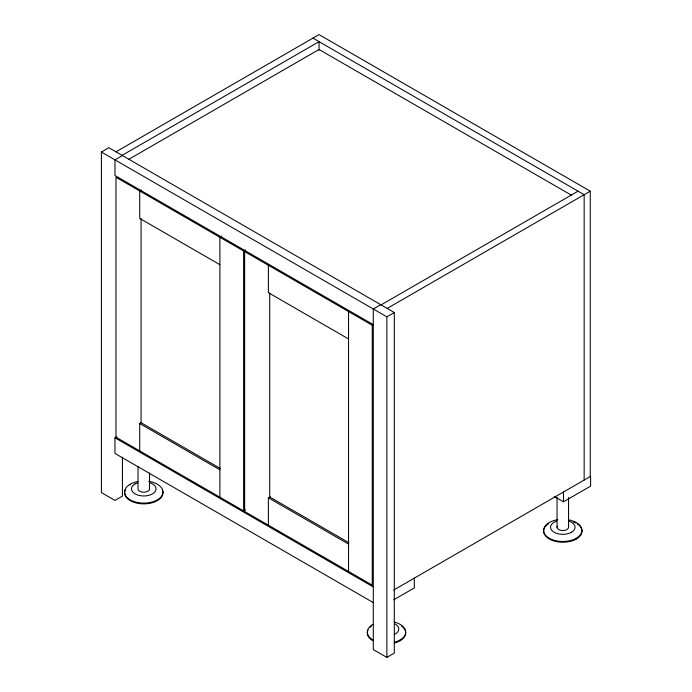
<?xml version="1.0" encoding="UTF-8"?>
<svg xmlns="http://www.w3.org/2000/svg" width="692" height="692" viewBox="0 0 692 692"><rect width="100%" height="100%" fill="white"/><g stroke="black" fill="none" stroke-linecap="round" stroke-linejoin="round"><path stroke-width="1.04" d="M135.104 483.872L135.658 483.457M394.639 634.443L395.193 634.028A12.274 7.084 0 0 0 395.193 624.011M570.926 532.667L571.471 532.252M122.423 457.204L122.423 496.121L114.967 500.428L101.404 492.6L101.404 152.032L108.86 147.725L394.31 312.524L394.31 653.092L386.854 657.4L373.291 649.572L373.291 309.004L380.747 304.696M115.979 151.842L319.047 34.6L590.259 191.182L590.259 476.546M122.086 155.363L319.047 41.65L319.047 50.291M122.423 155.562L114.967 159.861L114.967 175.526L373.291 324.66M128.617 159.419L319.047 49.478L571.505 195.23M141.575 189.911L139.715 190.983L139.715 218.387L219.892 264.673M221.751 236.197L219.892 237.269L219.892 497.202M245.487 509.822L243.619 510.904L115.979 437.206L115.979 177.282L243.619 250.971L245.487 249.898M373.291 602.594L114.967 453.45L114.967 437.794L116.827 436.721M139.715 450.907L139.715 423.504L141.575 422.431M381.084 304.895L578.054 191.182M387.191 308.416L590.259 191.182M101.404 152.032L386.854 316.832L394.31 312.524M268.366 525.185L268.366 497.782L270.235 496.709M393.722 590.017L590.596 476.356L590.596 486.139L563.47 501.795L554.309 496.51M393.739 599.8L414.309 587.915L414.309 578.131M312.948 38.121L584.152 194.703L584.152 480.075M348.543 338.95L268.366 292.664L268.366 265.261M220.315 468.475L141.073 422.726L141.073 218.681M348.967 542.753L269.724 497.003L269.724 292.958M139.715 423.504L219.892 469.799M268.366 497.782L348.543 544.076M114.967 437.794L373.291 586.937M576.358 538.229L576.358 538.99M568.547 497.531L568.547 527.321A5.752 3.322 0 0 1 559.802 530.081L558.634 529.536A5.752 3.322 0 0 1 557.276 526.309M563.47 492.012L563.47 501.795M557.043 497.375L557.043 527.166M400.071 640.005L400.071 640.766M386.854 316.832L386.854 657.4M348.543 311.547L348.543 571.48M243.619 250.971L243.619 510.904M149.533 472.999L149.533 488.959M138.028 466.46L138.028 488.803A5.752 3.322 0 0 0 139.62 491.173L140.787 491.718A5.752 3.322 0 0 0 147.171 491.562A5.752 3.322 0 0 0 149.377 488.102M130.226 484.21L130.226 484.971M568.72 519.874A19.177 11.072 0 0 1 578.114 537.061A19.177 11.072 0 0 1 546.896 536.594A19.177 11.072 0 0 1 557.83 519.709M577.206 523.853A19.177 11.072 0 0 1 567.155 541.94A19.177 11.072 0 0 1 544.275 528.29M545.08 526.923A19.177 11.072 0 0 1 546.187 525.626M546.844 525.012A19.177 11.072 0 0 1 548.384 523.853M573.236 521.872A19.177 11.072 0 0 1 575.632 522.936M568.928 521.111A12.274 7.084 0 0 1 572.197 531.793A12.274 7.084 0 0 1 553.392 531.793A12.274 7.084 0 0 1 556.662 521.111M148.745 481.347A19.177 11.072 0 0 1 159.679 498.231A19.177 11.072 0 0 1 128.461 498.698A19.177 11.072 0 0 1 137.864 481.511M149.913 482.748A12.274 7.084 0 0 1 153.183 493.439A12.274 7.084 0 0 1 134.378 493.439A12.274 7.084 0 0 1 137.647 482.748M162.309 489.927A19.177 11.072 0 0 1 143.78 503.871A19.177 11.072 0 0 1 125.261 489.927M394.31 622.065A19.177 11.072 0 0 1 405.685 632.177A19.177 11.072 0 0 1 394.31 642.288M372.953 640.005A19.177 11.072 0 0 1 372.953 624.348M405.4 631.009A19.177 11.072 0 0 1 394.31 643.05M372.953 640.766A19.177 11.072 0 0 1 367.988 630.066M369.9 627.402A19.177 11.072 0 0 1 371.301 626.191M401.723 626.191A19.177 11.072 0 0 1 405.036 630.066M372.27 325.249L244.639 251.559L244.639 511.483L372.27 585.173L372.27 325.249"/></g></svg>
